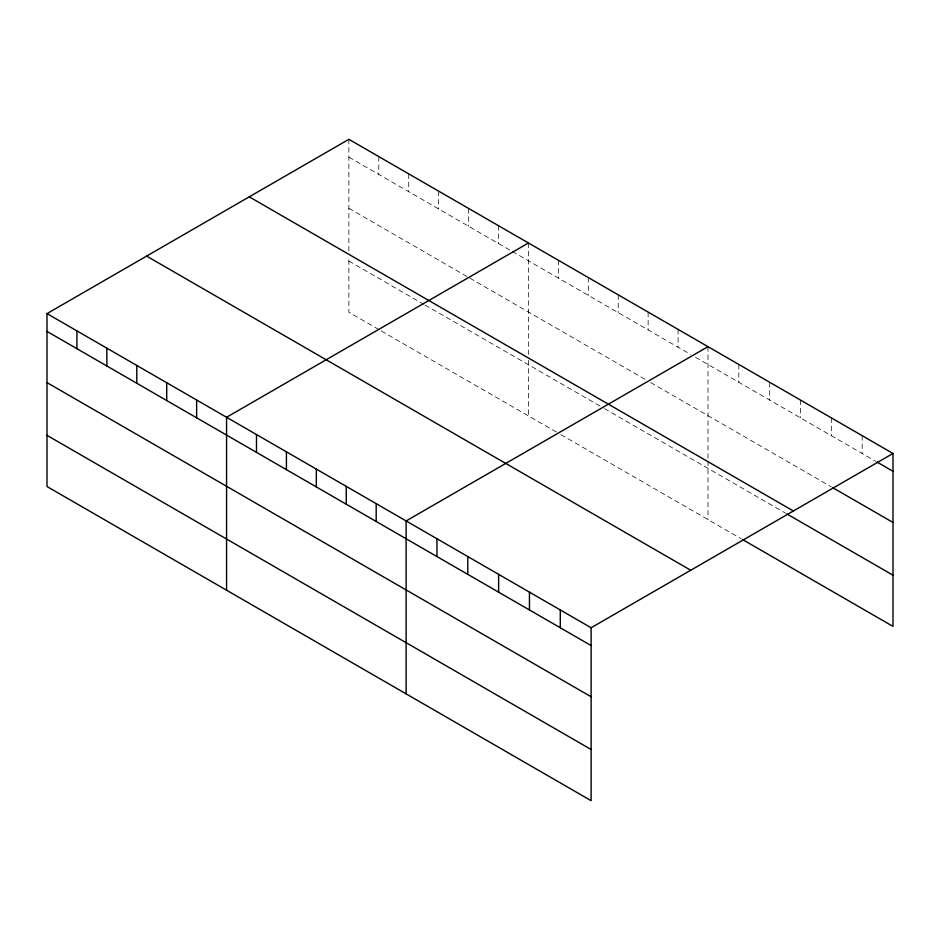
<?xml version="1.0" encoding="UTF-8"?>
<svg xmlns="http://www.w3.org/2000/svg" width="940" height="940" viewBox="0 0 940 940"><rect width="100%" height="100%" fill="white"/><g stroke="black" fill="none" stroke-linecap="round" stroke-linejoin="round"><path stroke-width="0.7" stroke-dasharray="4.7 3.53" d="M348.881 157.133L510.984 250.721M512.23 251.438L690.548 354.392M695.53 357.271L875.727 461.305M348.881 208.316L468.59 277.429M469.836 278.158L645.651 379.654M650.644 382.545L831.336 486.861M348.881 261.062L423.693 304.255M424.939 304.971L603.257 407.925M604.502 408.642L785.699 513.252M378.808 329.529L348.881 312.245L348.881 256.667M381.299 330.962L558.372 433.187M560.863 434.632L741.296 538.808M862.168 435.666L862.168 453.48M831.336 417.865L831.336 435.678M800.504 400.064L800.504 417.877M769.672 382.263L769.672 400.076M738.828 364.462L738.828 382.274M707.996 346.66L707.996 459.601M707.996 461.07L707.996 519.585M678.069 329.376L678.069 347.189M648.142 312.103L648.142 329.916M618.215 294.819L618.215 312.632M588.299 277.547L588.299 295.36M558.372 260.262L558.372 278.076M528.445 242.99L528.445 354.474M528.445 360.337L528.445 415.915M498.517 225.706L498.517 243.519M468.59 208.433L468.59 226.246M438.663 191.149L438.663 208.962M408.736 173.876L408.736 191.689M378.808 156.592L378.808 174.417M348.881 139.32L348.881 250.804"/><path stroke-width="1.41" d="M47 313.607L591.119 627.755L591.119 800.68L47 486.532L47 313.607L348.881 139.32L893 453.468L893 626.393L742.53 539.525M528.445 242.99L226.564 417.278L226.564 590.202M707.996 346.66L406.115 520.948L406.115 693.873M591.119 627.755L893 453.468M876.961 462.022L893 471.281M832.57 487.578L893 522.464M249.264 196.836L793.384 510.984M786.933 513.969L893 575.198M146.617 256.091L690.736 570.239M47 331.421L591.119 645.568M47 382.615L591.119 696.752M47 435.349L591.119 749.497M560.287 609.954L560.287 627.767M529.455 592.153L529.455 609.966M498.623 574.352L498.623 592.165M467.791 556.551L467.791 574.364M436.947 538.749L436.947 556.562M376.188 503.664L376.188 521.477M346.261 486.391L346.261 504.204M316.334 469.107L316.334 486.92M286.418 451.835L286.418 469.647M256.491 434.55L256.491 452.363M196.636 399.994L196.636 417.806M166.709 382.721L166.709 400.534M136.782 365.448L136.782 383.262M106.855 348.164L106.855 365.977M76.927 330.892L76.927 348.705"/></g></svg>
